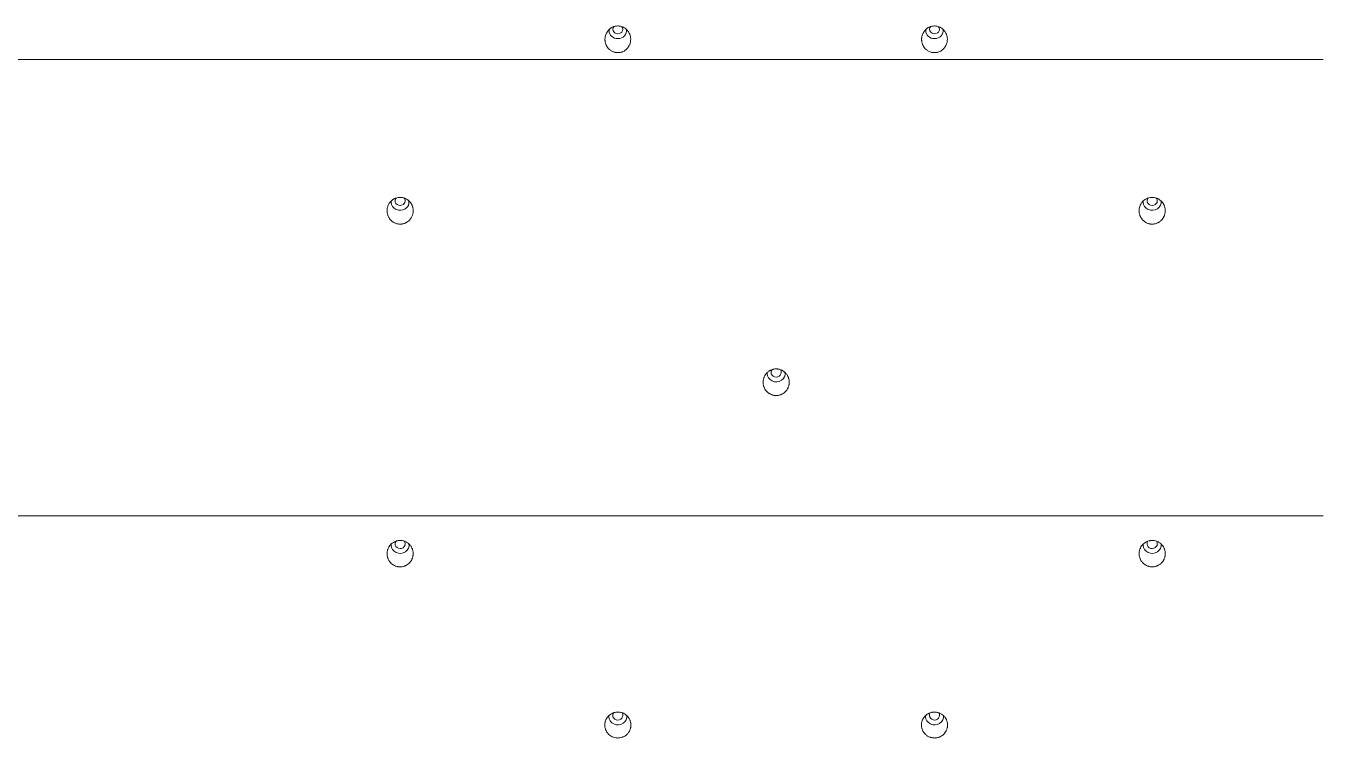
# Model space of a CAD drawing. Header units: inches. Extents: x 3778 to 56227, y -16914 to 35091.
# Drawn here: x 20595.3 to 20694.1, y 15951.5 to 16005.7 of the extents above; entities that cross this region are included whole.
import ezdxf

# ---------------------------------------------------------------- set-up
doc = ezdxf.new("R2010")
doc.units = ezdxf.units.IN
doc.header["$LTSCALE"] = 100
doc.header["$MEASUREMENT"] = 0
doc.layers.add('mark-B', color=2, linetype='Continuous', lineweight=20)
doc.layers.add('RC-LIGHT', color=7, linetype='Continuous')

# ---------------------------------------------------------------- blocks, each defined once
blk = doc.blocks.new('무풍1way 일반')
at = {"layer": 'mark-B'}
for centre, major_axis, start_param, end_param in [((385.586, -424.256), (-0.666, 0), 6.14093, 6.283185), ((385.586, -424.256), (-0.666, 0), 0, 1.5708), ((385.586, -424.159), (0.372, 0), 2.493546, 6.283185), ((385.586, -424.256), (-0.666, 0), 1.570794, 3.290714), ((385.586, -424.159), (0.372, 0), 0, 0.633521), ((409.685, -424.256), (-0.666, 0), 6.14093, 6.283185), ((409.685, -424.256), (-0.666, 0), 0, 1.5708), ((409.685, -424.159), (0.372, 0), 2.493546, 6.283185), ((409.685, -424.256), (-0.666, 0), 1.570794, 3.290714), ((409.685, -424.159), (0.372, 0), 0, 0.633521), ((369.017, -437.3), (-0.681, 0), 6.131015, 6.283185), ((369.017, -437.3), (-0.681, 0), 0, 3.286696), ((369.017, -437.203), (0.387, 0), 2.495996, 6.283185), ((369.017, -437.203), (0.387, 0), 0, 0.678878), ((426.253, -437.3), (-0.681, 0), 0, 3.311922), ((426.253, -437.3), (-0.681, 0), 6.15644, 6.283185), ((426.253, -437.203), (0.387, 0), 2.490889, 6.283185), ((426.253, -437.203), (0.387, 0), 0, 0.634301), ((397.635, -450.247), (0.387, 0), 2.525057, 6.283185), ((397.635, -450.247), (0.387, 0), 0, 0.606037), ((397.635, -450.344), (-0.681, 0), 0, 3.291115), ((397.635, -450.344), (-0.681, 0), 6.151044, 6.283185), ((369.017, -463.388), (-0.681, 0), 0, 3.300048), ((369.017, -463.388), (-0.681, 0), 6.158107, 6.283185), ((369.017, -463.291), (0.387, 0), 2.487651, 6.283185), ((369.017, -463.291), (0.387, 0), 0, 0.641569), ((426.253, -463.388), (-0.681, 0), 0, 3.286792), ((426.253, -463.388), (-0.681, 0), 6.15379, 6.283185), ((426.253, -463.291), (0.387, 0), 2.540567, 6.283185), ((426.253, -463.291), (0.387, 0), 0, 0.589341), ((385.586, -476.432), (-0.681, 0), 0, 3.291896), ((385.586, -476.432), (-0.681, 0), 6.166943, 6.283185), ((385.586, -476.335), (0.387, 0), 2.517984, 6.283185), ((385.586, -476.335), (0.387, 0), 0, 0.606616), ((409.685, -476.432), (-0.681, 0), 0, 3.277172), ((409.685, -476.432), (-0.681, 0), 6.16037, 6.283185), ((409.685, -476.335), (0.387, 0), 2.57621, 6.283185), ((409.685, -476.335), (0.387, 0), 0, 0.5489)]:
    blk.add_ellipse(centre, major_axis=major_axis, ratio=0.913545, start_param=start_param, end_param=end_param, dxfattribs=at)
for points, knots in [([(384.763, -424.364), (384.78, -424.336), (384.799, -424.309), (384.839, -424.257), (384.861, -424.232), (384.928, -424.16), (384.977, -424.117), (385.043, -424.07), (385.057, -424.06), (385.085, -424.043), (385.099, -424.034), (385.142, -424.01), (385.2, -423.98), (385.261, -423.956), (385.323, -423.936), (385.355, -423.928), (385.452, -423.907), (385.517, -423.9), (385.615, -423.899), (385.648, -423.901), (385.697, -423.906), (385.714, -423.908), (385.746, -423.913), (385.762, -423.916), (385.843, -423.933), (385.905, -423.953), (385.98, -423.986), (385.995, -423.993), (386.024, -424.007), (386.039, -424.015), (386.082, -424.039), (386.109, -424.057), (386.189, -424.113), (386.238, -424.156), (386.295, -424.215), (386.306, -424.228), (386.328, -424.252), (386.338, -424.265), (386.368, -424.304), (386.405, -424.357), (386.445, -424.427), (386.467, -424.471), (386.48, -424.501), (386.487, -424.516), (386.517, -424.593), (386.535, -424.655), (386.553, -424.75), (386.558, -424.783), (386.564, -424.847), (386.566, -424.88), (386.566, -424.978), (386.561, -425.043), (386.543, -425.138), (386.536, -425.17), (386.518, -425.233), (386.507, -425.264), (386.472, -425.355), (386.443, -425.413), (386.4, -425.482), (386.391, -425.496), (386.372, -425.523), (386.362, -425.536), (386.332, -425.575), (386.29, -425.625), (386.231, -425.681), (386.194, -425.712), (386.168, -425.733), (386.154, -425.743), (386.087, -425.79), (386.031, -425.822), (385.941, -425.862), (385.91, -425.874), (385.847, -425.894), (385.815, -425.902), (385.719, -425.923), (385.654, -425.93), (385.572, -425.93), (385.555, -425.929), (385.522, -425.928), (385.506, -425.927), (385.457, -425.922), (385.393, -425.912), (385.329, -425.895), (385.267, -425.876), (385.236, -425.864), (385.145, -425.825), (385.088, -425.793), (385.008, -425.737), (384.983, -425.717), (384.933, -425.674), (384.909, -425.651), (384.841, -425.581), (384.802, -425.529), (384.758, -425.461), (384.749, -425.447), (384.733, -425.418), (384.725, -425.404), (384.703, -425.36), (384.69, -425.33), (384.654, -425.24), (384.636, -425.178), (384.621, -425.098), (384.618, -425.081), (384.613, -425.049), (384.612, -425.033), (384.607, -424.984), (384.604, -424.92), (384.607, -424.839), (384.613, -424.79), (384.617, -424.758), (384.62, -424.742), (384.635, -424.661), (384.653, -424.599), (384.699, -424.478), (384.728, -424.42), (384.763, -424.364)], [0, 0, 0, 0, 0.015625, 0.015625, 0.03125, 0.03125, 0.0625, 0.0625, 0.070313, 0.070313, 0.078125, 0.078125, 0.09375, 0.109375, 0.109375, 0.125, 0.125, 0.15625, 0.15625, 0.171875, 0.171875, 0.179688, 0.179688, 0.1875, 0.1875, 0.21875, 0.21875, 0.226562, 0.226562, 0.234375, 0.234375, 0.25, 0.25, 0.28125, 0.28125, 0.289063, 0.289063, 0.296875, 0.296875, 0.3125, 0.328125, 0.335938, 0.335938, 0.34375, 0.34375, 0.375, 0.375, 0.390625, 0.390625, 0.40625, 0.40625, 0.4375, 0.4375, 0.453125, 0.453125, 0.46875, 0.46875, 0.5, 0.5, 0.507812, 0.507812, 0.515625, 0.515625, 0.53125, 0.546875, 0.554687, 0.554687, 0.5625, 0.5625, 0.59375, 0.59375, 0.609375, 0.609375, 0.625, 0.625, 0.65625, 0.65625, 0.664062, 0.664062, 0.671875, 0.671875, 0.6875, 0.703125, 0.703125, 0.71875, 0.71875, 0.75, 0.75, 0.765625, 0.765625, 0.78125, 0.78125, 0.8125, 0.8125, 0.820312, 0.820312, 0.828125, 0.828125, 0.84375, 0.84375, 0.875, 0.875, 0.882813, 0.882813, 0.890625, 0.890625, 0.90625, 0.921875, 0.929688, 0.929688, 0.9375, 0.9375, 0.96875, 0.96875, 1, 1, 1, 1]), ([(408.862, -424.364), (408.88, -424.336), (408.898, -424.309), (408.938, -424.257), (408.96, -424.232), (409.027, -424.16), (409.076, -424.117), (409.142, -424.07), (409.156, -424.06), (409.184, -424.043), (409.198, -424.034), (409.241, -424.01), (409.299, -423.98), (409.36, -423.956), (409.422, -423.936), (409.454, -423.928), (409.551, -423.907), (409.616, -423.9), (409.714, -423.899), (409.747, -423.901), (409.796, -423.906), (409.813, -423.908), (409.845, -423.913), (409.862, -423.916), (409.942, -423.933), (410.004, -423.953), (410.079, -423.986), (410.094, -423.993), (410.123, -424.007), (410.138, -424.015), (410.181, -424.039), (410.209, -424.057), (410.288, -424.113), (410.338, -424.156), (410.394, -424.215), (410.405, -424.228), (410.427, -424.252), (410.437, -424.265), (410.467, -424.304), (410.504, -424.357), (410.545, -424.427), (410.566, -424.471), (410.579, -424.501), (410.586, -424.516), (410.616, -424.593), (410.634, -424.655), (410.652, -424.75), (410.657, -424.783), (410.663, -424.847), (410.665, -424.88), (410.665, -424.978), (410.66, -425.043), (410.642, -425.138), (410.635, -425.17), (410.617, -425.233), (410.607, -425.264), (410.571, -425.355), (410.542, -425.413), (410.499, -425.482), (410.49, -425.496), (410.471, -425.523), (410.461, -425.536), (410.431, -425.575), (410.389, -425.625), (410.33, -425.681), (410.293, -425.712), (410.267, -425.733), (410.254, -425.743), (410.186, -425.79), (410.13, -425.822), (410.04, -425.862), (410.009, -425.874), (409.946, -425.894), (409.915, -425.902), (409.819, -425.923), (409.754, -425.93), (409.671, -425.93), (409.654, -425.929), (409.622, -425.928), (409.605, -425.927), (409.556, -425.922), (409.492, -425.912), (409.428, -425.895), (409.366, -425.876), (409.335, -425.864), (409.244, -425.825), (409.188, -425.793), (409.107, -425.737), (409.082, -425.717), (409.032, -425.674), (409.008, -425.651), (408.941, -425.581), (408.901, -425.529), (408.857, -425.461), (408.848, -425.447), (408.832, -425.418), (408.824, -425.404), (408.802, -425.36), (408.789, -425.33), (408.753, -425.24), (408.735, -425.178), (408.72, -425.098), (408.717, -425.081), (408.713, -425.049), (408.711, -425.033), (408.706, -424.984), (408.703, -424.92), (408.706, -424.839), (408.712, -424.79), (408.716, -424.758), (408.719, -424.742), (408.734, -424.661), (408.752, -424.599), (408.798, -424.478), (408.827, -424.42), (408.862, -424.364)], [0, 0, 0, 0, 0.015625, 0.015625, 0.03125, 0.03125, 0.0625, 0.0625, 0.070312, 0.070312, 0.078125, 0.078125, 0.09375, 0.109375, 0.109375, 0.125, 0.125, 0.15625, 0.15625, 0.171875, 0.171875, 0.179687, 0.179687, 0.1875, 0.1875, 0.21875, 0.21875, 0.226562, 0.226562, 0.234375, 0.234375, 0.25, 0.25, 0.28125, 0.28125, 0.289062, 0.289062, 0.296875, 0.296875, 0.3125, 0.328125, 0.335937, 0.335937, 0.34375, 0.34375, 0.375, 0.375, 0.390625, 0.390625, 0.40625, 0.40625, 0.4375, 0.4375, 0.453125, 0.453125, 0.46875, 0.46875, 0.5, 0.5, 0.507812, 0.507812, 0.515625, 0.515625, 0.53125, 0.546875, 0.554687, 0.554687, 0.5625, 0.5625, 0.59375, 0.59375, 0.609375, 0.609375, 0.625, 0.625, 0.65625, 0.65625, 0.664062, 0.664062, 0.671875, 0.671875, 0.6875, 0.703125, 0.703125, 0.71875, 0.71875, 0.75, 0.75, 0.765625, 0.765625, 0.78125, 0.78125, 0.8125, 0.8125, 0.820312, 0.820312, 0.828125, 0.828125, 0.84375, 0.84375, 0.875, 0.875, 0.882812, 0.882812, 0.890625, 0.890625, 0.90625, 0.921875, 0.929687, 0.929687, 0.9375, 0.9375, 0.96875, 0.96875, 1, 1, 1, 1]), ([(368.024, -437.897), (368.026, -437.864), (368.029, -437.831), (368.039, -437.766), (368.046, -437.734), (368.07, -437.638), (368.091, -437.576), (368.133, -437.487), (368.148, -437.458), (368.182, -437.401), (368.2, -437.373), (368.258, -437.294), (368.301, -437.244), (368.362, -437.188), (368.375, -437.177), (368.4, -437.156), (368.413, -437.145), (368.453, -437.116), (368.507, -437.078), (368.579, -437.039), (368.625, -437.019), (368.656, -437.006), (368.671, -437), (368.749, -436.971), (368.814, -436.955), (368.896, -436.944), (368.912, -436.942), (368.945, -436.939), (368.962, -436.938), (369.012, -436.936), (369.045, -436.936), (369.144, -436.942), (369.209, -436.953), (369.29, -436.975), (369.306, -436.98), (369.337, -436.99), (369.353, -436.996), (369.399, -437.014), (369.46, -437.04), (369.531, -437.081), (369.572, -437.109), (369.599, -437.128), (369.613, -437.138), (369.678, -437.19), (369.725, -437.235), (369.789, -437.31), (369.809, -437.336), (369.837, -437.377), (369.846, -437.391), (369.864, -437.419), (369.872, -437.433), (369.912, -437.504), (369.939, -437.564), (369.965, -437.642), (369.969, -437.657), (369.978, -437.689), (369.982, -437.705), (369.993, -437.753), (369.999, -437.786), (370.012, -437.883), (370.015, -437.948), (370.009, -438.046), (370.006, -438.079), (369.996, -438.144), (369.983, -438.208), (369.964, -438.271), (369.942, -438.333), (369.93, -438.363), (369.888, -438.453), (369.854, -438.509), (369.797, -438.589), (369.776, -438.615), (369.743, -438.652), (369.732, -438.664), (369.708, -438.688), (369.697, -438.699), (369.636, -438.755), (369.584, -438.795), (369.513, -438.838), (369.499, -438.846), (369.469, -438.862), (369.454, -438.87), (369.409, -438.891), (369.348, -438.917), (369.27, -438.941), (369.221, -438.952), (369.188, -438.958), (369.172, -438.961), (369.089, -438.973), (369.023, -438.975), (368.924, -438.969), (368.891, -438.965), (368.842, -438.957), (368.825, -438.954), (368.793, -438.947), (368.777, -438.943), (368.697, -438.921), (368.635, -438.897), (368.562, -438.86), (368.547, -438.852), (368.518, -438.836), (368.504, -438.827), (368.462, -438.8), (368.435, -438.781), (368.358, -438.72), (368.31, -438.674), (368.257, -438.611), (368.246, -438.598), (368.226, -438.572), (368.216, -438.559), (368.188, -438.519), (368.154, -438.463), (368.117, -438.39), (368.098, -438.344), (368.086, -438.314), (368.081, -438.298), (368.055, -438.22), (368.026, -438.093), (368.02, -437.963), (368.024, -437.897)], [0, 0, 0, 0, 0.015625, 0.015625, 0.03125, 0.03125, 0.0625, 0.0625, 0.078125, 0.078125, 0.09375, 0.09375, 0.125, 0.125, 0.132812, 0.132812, 0.140625, 0.140625, 0.15625, 0.171875, 0.179687, 0.179687, 0.1875, 0.1875, 0.21875, 0.21875, 0.226562, 0.226562, 0.234375, 0.234375, 0.25, 0.25, 0.28125, 0.28125, 0.289062, 0.289062, 0.296875, 0.296875, 0.3125, 0.328125, 0.335937, 0.335937, 0.34375, 0.34375, 0.375, 0.375, 0.390625, 0.390625, 0.398437, 0.398437, 0.40625, 0.40625, 0.4375, 0.4375, 0.445312, 0.445312, 0.453125, 0.453125, 0.46875, 0.46875, 0.5, 0.5, 0.515625, 0.515625, 0.53125, 0.546875, 0.546875, 0.5625, 0.5625, 0.59375, 0.59375, 0.609375, 0.609375, 0.617187, 0.617187, 0.625, 0.625, 0.65625, 0.65625, 0.664063, 0.664063, 0.671875, 0.671875, 0.6875, 0.703125, 0.710938, 0.710938, 0.71875, 0.71875, 0.75, 0.75, 0.765625, 0.765625, 0.773438, 0.773438, 0.78125, 0.78125, 0.8125, 0.8125, 0.820313, 0.820313, 0.828125, 0.828125, 0.84375, 0.84375, 0.875, 0.875, 0.882813, 0.882813, 0.890625, 0.890625, 0.90625, 0.921875, 0.929688, 0.929688, 0.9375, 0.9375, 0.96875, 1, 1, 1, 1]), ([(427.246, -437.897), (427.248, -437.93), (427.248, -437.963), (427.246, -438.029), (427.243, -438.062), (427.23, -438.16), (427.215, -438.223), (427.184, -438.316), (427.172, -438.347), (427.152, -438.392), (427.144, -438.407), (427.13, -438.437), (427.122, -438.451), (427.081, -438.522), (427.044, -438.576), (426.979, -438.651), (426.956, -438.676), (426.909, -438.721), (426.859, -438.764), (426.792, -438.812), (426.749, -438.837), (426.72, -438.854), (426.705, -438.862), (426.631, -438.899), (426.569, -438.922), (426.474, -438.948), (426.441, -438.955), (426.375, -438.966), (426.342, -438.969), (426.243, -438.975), (426.177, -438.972), (426.094, -438.96), (426.078, -438.957), (426.045, -438.951), (426.029, -438.947), (425.981, -438.935), (425.918, -438.915), (425.842, -438.883), (425.798, -438.86), (425.768, -438.844), (425.754, -438.836), (425.683, -438.792), (425.631, -438.752), (425.559, -438.685), (425.536, -438.662), (425.503, -438.625), (425.493, -438.612), (425.472, -438.586), (425.462, -438.573), (425.414, -438.506), (425.381, -438.45), (425.347, -438.375), (425.34, -438.36), (425.328, -438.33), (425.322, -438.314), (425.305, -438.268), (425.296, -438.236), (425.273, -438.141), (425.263, -438.077), (425.258, -437.978), (425.257, -437.945), (425.26, -437.879), (425.263, -437.847), (425.276, -437.75), (425.291, -437.686), (425.333, -437.561), (425.36, -437.501), (425.408, -437.416), (425.426, -437.388), (425.454, -437.347), (425.464, -437.334), (425.484, -437.308), (425.495, -437.295), (425.548, -437.232), (425.596, -437.187), (425.661, -437.136), (425.674, -437.126), (425.701, -437.107), (425.715, -437.098), (425.757, -437.071), (425.786, -437.055), (425.874, -437.01), (425.936, -436.987), (426.065, -436.952), (426.131, -436.942), (426.23, -436.936), (426.263, -436.936), (426.313, -436.938), (426.329, -436.939), (426.363, -436.942), (426.379, -436.944), (426.461, -436.956), (426.525, -436.973), (426.603, -437.001), (426.618, -437.007), (426.649, -437.02), (426.664, -437.027), (426.709, -437.049), (426.738, -437.065), (426.822, -437.116), (426.874, -437.156), (426.935, -437.213), (426.947, -437.225), (426.97, -437.248), (426.981, -437.26), (427.014, -437.297), (427.054, -437.349), (427.099, -437.417), (427.123, -437.46), (427.138, -437.49), (427.146, -437.505), (427.18, -437.579), (427.223, -437.702), (427.243, -437.831), (427.246, -437.897)], [0, 0, 0, 0, 0.015625, 0.015625, 0.03125, 0.03125, 0.0625, 0.0625, 0.078125, 0.078125, 0.085938, 0.085938, 0.09375, 0.09375, 0.125, 0.125, 0.140625, 0.140625, 0.15625, 0.171875, 0.179688, 0.179688, 0.1875, 0.1875, 0.21875, 0.21875, 0.234375, 0.234375, 0.25, 0.25, 0.28125, 0.28125, 0.289063, 0.289063, 0.296875, 0.296875, 0.3125, 0.328125, 0.335938, 0.335938, 0.34375, 0.34375, 0.375, 0.375, 0.390625, 0.390625, 0.398438, 0.398438, 0.40625, 0.40625, 0.4375, 0.4375, 0.445313, 0.445313, 0.453125, 0.453125, 0.46875, 0.46875, 0.5, 0.5, 0.515625, 0.515625, 0.53125, 0.53125, 0.5625, 0.5625, 0.59375, 0.59375, 0.609375, 0.609375, 0.617188, 0.617188, 0.625, 0.625, 0.65625, 0.65625, 0.664063, 0.664063, 0.671875, 0.671875, 0.6875, 0.6875, 0.71875, 0.71875, 0.75, 0.75, 0.765625, 0.765625, 0.773438, 0.773438, 0.78125, 0.78125, 0.8125, 0.8125, 0.820313, 0.820313, 0.828125, 0.828125, 0.84375, 0.84375, 0.875, 0.875, 0.882813, 0.882813, 0.890625, 0.890625, 0.90625, 0.921875, 0.929688, 0.929688, 0.9375, 0.9375, 0.96875, 1, 1, 1, 1]), ([(398.629, -450.941), (398.632, -451.007), (398.629, -451.072), (398.618, -451.154), (398.615, -451.17), (398.609, -451.202), (398.606, -451.218), (398.595, -451.266), (398.577, -451.328), (398.547, -451.404), (398.525, -451.448), (398.51, -451.478), (398.503, -451.492), (398.462, -451.564), (398.424, -451.617), (398.359, -451.691), (398.337, -451.715), (398.288, -451.76), (398.263, -451.782), (398.185, -451.842), (398.13, -451.877), (398.055, -451.914), (398.04, -451.921), (398.01, -451.934), (397.994, -451.94), (397.948, -451.958), (397.885, -451.978), (397.805, -451.995), (397.755, -452.001), (397.722, -452.005), (397.705, -452.006), (397.622, -452.011), (397.557, -452.008), (397.459, -451.993), (397.426, -451.987), (397.361, -451.97), (397.33, -451.96), (397.237, -451.926), (397.178, -451.898), (397.107, -451.854), (397.093, -451.845), (397.066, -451.827), (397.053, -451.817), (397.013, -451.787), (396.963, -451.745), (396.906, -451.686), (396.874, -451.649), (396.854, -451.623), (396.844, -451.61), (396.795, -451.543), (396.763, -451.486), (396.722, -451.398), (396.709, -451.368), (396.688, -451.306), (396.678, -451.274), (396.655, -451.179), (396.645, -451.115), (396.64, -451.017), (396.64, -450.985), (396.642, -450.935), (396.643, -450.919), (396.646, -450.886), (396.648, -450.87), (396.659, -450.789), (396.674, -450.726), (396.7, -450.649), (396.706, -450.633), (396.718, -450.603), (396.724, -450.588), (396.745, -450.543), (396.76, -450.514), (396.808, -450.429), (396.846, -450.375), (396.911, -450.3), (396.934, -450.276), (396.981, -450.231), (397.031, -450.189), (397.085, -450.151), (397.127, -450.124), (397.142, -450.116), (397.171, -450.1), (397.185, -450.092), (397.259, -450.055), (397.321, -450.032), (397.401, -450.011), (397.417, -450.007), (397.449, -450), (397.466, -449.997), (397.515, -449.989), (397.581, -449.982), (397.663, -449.982), (397.713, -449.985), (397.746, -449.989), (397.762, -449.991), (397.845, -450.003), (397.909, -450.019), (398.001, -450.053), (398.032, -450.066), (398.077, -450.088), (398.091, -450.095), (398.121, -450.111), (398.135, -450.119), (398.205, -450.163), (398.257, -450.202), (398.317, -450.258), (398.329, -450.269), (398.352, -450.293), (398.363, -450.305), (398.396, -450.342), (398.417, -450.368), (398.474, -450.447), (398.507, -450.504), (398.542, -450.578), (398.548, -450.593), (398.561, -450.624), (398.566, -450.639), (398.583, -450.685), (398.592, -450.716), (398.615, -450.811), (398.625, -450.875), (398.629, -450.941)], [0, 0, 0, 0, 0.03125, 0.03125, 0.039062, 0.039062, 0.046875, 0.046875, 0.0625, 0.078125, 0.085937, 0.085937, 0.09375, 0.09375, 0.125, 0.125, 0.140625, 0.140625, 0.15625, 0.15625, 0.1875, 0.1875, 0.195312, 0.195312, 0.203125, 0.203125, 0.21875, 0.234375, 0.242187, 0.242187, 0.25, 0.25, 0.28125, 0.28125, 0.296875, 0.296875, 0.3125, 0.3125, 0.34375, 0.34375, 0.351562, 0.351562, 0.359375, 0.359375, 0.375, 0.390625, 0.398437, 0.398437, 0.40625, 0.40625, 0.4375, 0.4375, 0.453125, 0.453125, 0.46875, 0.46875, 0.5, 0.5, 0.515625, 0.515625, 0.523437, 0.523437, 0.53125, 0.53125, 0.5625, 0.5625, 0.570313, 0.570313, 0.578125, 0.578125, 0.59375, 0.59375, 0.625, 0.625, 0.640625, 0.640625, 0.65625, 0.671875, 0.671875, 0.679688, 0.679688, 0.6875, 0.6875, 0.71875, 0.71875, 0.726563, 0.726563, 0.734375, 0.734375, 0.75, 0.765625, 0.773438, 0.773438, 0.78125, 0.78125, 0.8125, 0.8125, 0.828125, 0.828125, 0.835938, 0.835938, 0.84375, 0.84375, 0.875, 0.875, 0.882813, 0.882813, 0.890625, 0.890625, 0.90625, 0.90625, 0.9375, 0.9375, 0.945313, 0.945313, 0.953125, 0.953125, 0.96875, 0.96875, 1, 1, 1, 1]), ([(368.024, -463.985), (368.027, -463.92), (368.037, -463.855), (368.056, -463.776), (368.061, -463.76), (368.07, -463.729), (368.075, -463.713), (368.091, -463.667), (368.116, -463.607), (368.153, -463.536), (368.179, -463.494), (368.197, -463.466), (368.207, -463.453), (368.255, -463.387), (368.298, -463.338), (368.37, -463.271), (368.395, -463.25), (368.448, -463.21), (368.475, -463.192), (368.559, -463.141), (368.618, -463.112), (368.696, -463.084), (368.712, -463.079), (368.744, -463.069), (368.76, -463.064), (368.807, -463.052), (368.872, -463.039), (368.954, -463.031), (369.004, -463.03), (369.037, -463.03), (369.053, -463.031), (369.136, -463.035), (369.201, -463.045), (369.281, -463.066), (369.296, -463.07), (369.328, -463.08), (369.344, -463.086), (369.39, -463.103), (369.421, -463.116), (369.509, -463.159), (369.565, -463.193), (369.63, -463.243), (369.643, -463.254), (369.668, -463.275), (369.681, -463.286), (369.716, -463.319), (369.762, -463.366), (369.802, -463.417), (369.84, -463.47), (369.858, -463.497), (369.908, -463.582), (369.935, -463.641), (369.967, -463.733), (369.976, -463.764), (369.991, -463.827), (369.997, -463.859), (370.011, -463.956), (370.014, -464.021), (370.009, -464.117), (370.006, -464.15), (369.999, -464.198), (369.996, -464.214), (369.99, -464.246), (369.987, -464.262), (369.967, -464.341), (369.946, -464.402), (369.905, -464.49), (369.889, -464.52), (369.856, -464.576), (369.82, -464.63), (369.77, -464.694), (369.736, -464.729), (369.713, -464.753), (369.701, -464.764), (369.641, -464.82), (369.588, -464.86), (369.505, -464.911), (369.476, -464.927), (369.431, -464.948), (369.416, -464.955), (369.385, -464.968), (369.37, -464.974), (369.293, -465.002), (369.229, -465.018), (369.147, -465.03), (369.131, -465.032), (369.098, -465.036), (369.081, -465.037), (369.032, -465.039), (368.966, -465.039), (368.884, -465.031), (368.835, -465.022), (368.803, -465.015), (368.787, -465.012), (368.706, -464.991), (368.645, -464.968), (368.556, -464.925), (368.528, -464.909), (368.485, -464.883), (368.471, -464.874), (368.444, -464.856), (368.431, -464.846), (368.366, -464.796), (368.318, -464.752), (368.264, -464.691), (368.254, -464.678), (368.233, -464.653), (368.223, -464.64), (368.194, -464.6), (368.177, -464.572), (368.128, -464.488), (368.1, -464.43), (368.074, -464.353), (368.069, -464.337), (368.059, -464.306), (368.055, -464.29), (368.044, -464.243), (368.038, -464.211), (368.024, -464.115), (368.021, -464.05), (368.024, -463.985)], [0, 0, 0, 0, 0.03125, 0.03125, 0.039063, 0.039063, 0.046875, 0.046875, 0.0625, 0.078125, 0.085938, 0.085938, 0.09375, 0.09375, 0.125, 0.125, 0.140625, 0.140625, 0.15625, 0.15625, 0.1875, 0.1875, 0.195313, 0.195313, 0.203125, 0.203125, 0.21875, 0.234375, 0.242188, 0.242188, 0.25, 0.25, 0.28125, 0.28125, 0.289063, 0.289063, 0.296875, 0.296875, 0.3125, 0.3125, 0.34375, 0.34375, 0.351563, 0.351563, 0.359375, 0.359375, 0.375, 0.390625, 0.390625, 0.40625, 0.40625, 0.4375, 0.4375, 0.453125, 0.453125, 0.46875, 0.46875, 0.5, 0.5, 0.515625, 0.515625, 0.523438, 0.523438, 0.53125, 0.53125, 0.5625, 0.5625, 0.578125, 0.578125, 0.59375, 0.609375, 0.617188, 0.617188, 0.625, 0.625, 0.65625, 0.65625, 0.671875, 0.671875, 0.679688, 0.679688, 0.6875, 0.6875, 0.71875, 0.71875, 0.726562, 0.726562, 0.734375, 0.734375, 0.75, 0.765625, 0.773437, 0.773437, 0.78125, 0.78125, 0.8125, 0.8125, 0.828125, 0.828125, 0.835937, 0.835937, 0.84375, 0.84375, 0.875, 0.875, 0.882812, 0.882812, 0.890625, 0.890625, 0.90625, 0.90625, 0.9375, 0.9375, 0.945312, 0.945312, 0.953125, 0.953125, 0.96875, 0.96875, 1, 1, 1, 1]), ([(427.246, -463.985), (427.25, -464.05), (427.246, -464.115), (427.235, -464.196), (427.232, -464.212), (427.226, -464.244), (427.222, -464.26), (427.211, -464.308), (427.192, -464.37), (427.162, -464.445), (427.14, -464.489), (427.125, -464.518), (427.117, -464.532), (427.076, -464.603), (427.038, -464.655), (426.973, -464.728), (426.95, -464.752), (426.902, -464.797), (426.877, -464.818), (426.798, -464.877), (426.743, -464.911), (426.668, -464.947), (426.653, -464.954), (426.622, -464.967), (426.607, -464.973), (426.561, -464.99), (426.498, -465.01), (426.417, -465.026), (426.368, -465.032), (426.335, -465.036), (426.318, -465.037), (426.236, -465.041), (426.17, -465.038), (426.072, -465.023), (426.04, -465.016), (425.975, -465), (425.944, -464.99), (425.851, -464.956), (425.793, -464.927), (425.722, -464.884), (425.708, -464.875), (425.681, -464.857), (425.668, -464.847), (425.629, -464.817), (425.579, -464.775), (425.533, -464.729), (425.49, -464.68), (425.469, -464.654), (425.411, -464.575), (425.379, -464.518), (425.338, -464.43), (425.326, -464.4), (425.304, -464.339), (425.295, -464.307), (425.272, -464.213), (425.263, -464.149), (425.258, -464.052), (425.258, -464.019), (425.26, -463.971), (425.261, -463.954), (425.264, -463.922), (425.266, -463.906), (425.278, -463.826), (425.293, -463.763), (425.32, -463.686), (425.326, -463.671), (425.338, -463.64), (425.345, -463.625), (425.365, -463.581), (425.38, -463.552), (425.429, -463.468), (425.467, -463.415), (425.555, -463.316), (425.603, -463.272), (425.681, -463.212), (425.708, -463.194), (425.75, -463.168), (425.764, -463.16), (425.793, -463.144), (425.808, -463.136), (425.882, -463.1), (425.943, -463.078), (426.023, -463.057), (426.039, -463.053), (426.072, -463.047), (426.088, -463.044), (426.138, -463.036), (426.203, -463.03), (426.269, -463.03), (426.335, -463.033), (426.368, -463.036), (426.466, -463.051), (426.53, -463.068), (426.622, -463.101), (426.653, -463.114), (426.697, -463.136), (426.712, -463.143), (426.741, -463.159), (426.755, -463.168), (426.825, -463.211), (426.877, -463.25), (426.937, -463.306), (426.949, -463.317), (426.972, -463.34), (426.983, -463.353), (427.016, -463.39), (427.036, -463.415), (427.093, -463.494), (427.126, -463.55), (427.167, -463.639), (427.18, -463.669), (427.201, -463.731), (427.21, -463.762), (427.234, -463.856), (427.243, -463.92), (427.246, -463.985)], [0, 0, 0, 0, 0.03125, 0.03125, 0.039062, 0.039062, 0.046875, 0.046875, 0.0625, 0.078125, 0.085937, 0.085937, 0.09375, 0.09375, 0.125, 0.125, 0.140625, 0.140625, 0.15625, 0.15625, 0.1875, 0.1875, 0.195312, 0.195312, 0.203125, 0.203125, 0.21875, 0.234375, 0.242187, 0.242187, 0.25, 0.25, 0.28125, 0.28125, 0.296875, 0.296875, 0.3125, 0.3125, 0.34375, 0.34375, 0.351562, 0.351562, 0.359375, 0.359375, 0.375, 0.390625, 0.390625, 0.40625, 0.40625, 0.4375, 0.4375, 0.453125, 0.453125, 0.46875, 0.46875, 0.5, 0.5, 0.515625, 0.515625, 0.523437, 0.523437, 0.53125, 0.53125, 0.5625, 0.5625, 0.570312, 0.570312, 0.578125, 0.578125, 0.59375, 0.59375, 0.625, 0.625, 0.65625, 0.65625, 0.671875, 0.671875, 0.679687, 0.679687, 0.6875, 0.6875, 0.71875, 0.71875, 0.726562, 0.726562, 0.734375, 0.734375, 0.75, 0.765625, 0.765625, 0.78125, 0.78125, 0.8125, 0.8125, 0.828125, 0.828125, 0.835937, 0.835937, 0.84375, 0.84375, 0.875, 0.875, 0.882812, 0.882812, 0.890625, 0.890625, 0.90625, 0.90625, 0.9375, 0.9375, 0.953125, 0.953125, 0.96875, 0.96875, 1, 1, 1, 1]), ([(384.592, -477.029), (384.595, -476.965), (384.604, -476.901), (384.623, -476.823), (384.627, -476.807), (384.636, -476.776), (384.641, -476.761), (384.657, -476.716), (384.681, -476.656), (384.718, -476.585), (384.744, -476.544), (384.762, -476.517), (384.771, -476.504), (384.819, -476.438), (384.861, -476.39), (384.933, -476.324), (384.958, -476.304), (385.01, -476.264), (385.037, -476.246), (385.121, -476.195), (385.179, -476.167), (385.256, -476.138), (385.272, -476.133), (385.304, -476.123), (385.319, -476.119), (385.367, -476.106), (385.431, -476.093), (385.512, -476.084), (385.562, -476.083), (385.595, -476.083), (385.611, -476.083), (385.694, -476.086), (385.758, -476.096), (385.854, -476.119), (385.885, -476.128), (385.932, -476.144), (385.947, -476.15), (385.978, -476.163), (385.993, -476.169), (386.067, -476.203), (386.123, -476.236), (386.202, -476.294), (386.227, -476.315), (386.276, -476.358), (386.299, -476.381), (386.364, -476.452), (386.403, -476.503), (386.453, -476.587), (386.469, -476.615), (386.497, -476.673), (386.522, -476.732), (386.545, -476.808), (386.556, -476.855), (386.563, -476.886), (386.566, -476.902), (386.578, -476.982), (386.582, -477.045), (386.578, -477.141), (386.575, -477.173), (386.568, -477.22), (386.566, -477.236), (386.56, -477.268), (386.556, -477.284), (386.537, -477.361), (386.516, -477.421), (386.476, -477.509), (386.461, -477.538), (386.428, -477.593), (386.393, -477.647), (386.352, -477.697), (386.309, -477.745), (386.287, -477.769), (386.214, -477.835), (386.163, -477.874), (386.079, -477.925), (386.051, -477.94), (386.006, -477.962), (385.991, -477.968), (385.961, -477.981), (385.946, -477.987), (385.869, -478.015), (385.806, -478.032), (385.725, -478.044), (385.708, -478.047), (385.675, -478.05), (385.659, -478.051), (385.61, -478.054), (385.577, -478.054), (385.479, -478.05), (385.414, -478.041), (385.285, -478.01), (385.224, -477.989), (385.135, -477.948), (385.106, -477.933), (385.05, -477.9), (385.022, -477.881), (384.943, -477.824), (384.895, -477.781), (384.83, -477.71), (384.809, -477.685), (384.77, -477.633), (384.751, -477.606), (384.701, -477.524), (384.673, -477.466), (384.64, -477.376), (384.631, -477.345), (384.614, -477.283), (384.608, -477.252), (384.593, -477.157), (384.59, -477.094), (384.592, -477.029)], [0, 0, 0, 0, 0.03125, 0.03125, 0.039063, 0.039063, 0.046875, 0.046875, 0.0625, 0.078125, 0.085938, 0.085938, 0.09375, 0.09375, 0.125, 0.125, 0.140625, 0.140625, 0.15625, 0.15625, 0.1875, 0.1875, 0.195313, 0.195313, 0.203125, 0.203125, 0.21875, 0.234375, 0.242188, 0.242188, 0.25, 0.25, 0.28125, 0.28125, 0.296875, 0.296875, 0.304688, 0.304688, 0.3125, 0.3125, 0.34375, 0.34375, 0.359375, 0.359375, 0.375, 0.375, 0.40625, 0.40625, 0.421875, 0.421875, 0.4375, 0.453125, 0.460938, 0.460938, 0.46875, 0.46875, 0.5, 0.5, 0.515625, 0.515625, 0.523438, 0.523438, 0.53125, 0.53125, 0.5625, 0.5625, 0.578125, 0.578125, 0.59375, 0.609375, 0.609375, 0.625, 0.625, 0.65625, 0.65625, 0.671875, 0.671875, 0.679688, 0.679688, 0.6875, 0.6875, 0.71875, 0.71875, 0.726563, 0.726563, 0.734375, 0.734375, 0.75, 0.75, 0.78125, 0.78125, 0.8125, 0.8125, 0.828125, 0.828125, 0.84375, 0.84375, 0.875, 0.875, 0.890625, 0.890625, 0.90625, 0.90625, 0.9375, 0.9375, 0.953125, 0.953125, 0.96875, 0.96875, 1, 1, 1, 1]), ([(410.678, -477.029), (410.681, -477.094), (410.677, -477.158), (410.665, -477.237), (410.662, -477.253), (410.655, -477.285), (410.651, -477.3), (410.639, -477.347), (410.62, -477.407), (410.589, -477.481), (410.567, -477.524), (410.551, -477.552), (410.543, -477.567), (410.501, -477.635), (410.462, -477.687), (410.396, -477.758), (410.373, -477.781), (410.324, -477.824), (410.299, -477.844), (410.22, -477.902), (410.164, -477.934), (410.09, -477.969), (410.074, -477.975), (410.044, -477.988), (410.028, -477.993), (409.982, -478.009), (409.919, -478.028), (409.839, -478.043), (409.79, -478.049), (409.757, -478.051), (409.74, -478.053), (409.658, -478.056), (409.593, -478.052), (409.496, -478.037), (409.464, -478.03), (409.416, -478.017), (409.4, -478.013), (409.368, -478.003), (409.353, -477.998), (409.276, -477.969), (409.218, -477.941), (409.134, -477.89), (409.107, -477.871), (409.055, -477.832), (409.03, -477.811), (408.959, -477.746), (408.916, -477.697), (408.859, -477.619), (408.841, -477.591), (408.809, -477.536), (408.779, -477.479), (408.749, -477.405), (408.734, -477.359), (408.725, -477.328), (408.721, -477.313), (408.703, -477.235), (408.694, -477.172), (408.69, -477.076), (408.69, -477.044), (408.693, -476.996), (408.694, -476.98), (408.698, -476.948), (408.7, -476.932), (408.712, -476.853), (408.728, -476.792), (408.756, -476.716), (408.762, -476.701), (408.775, -476.671), (408.781, -476.657), (408.803, -476.613), (408.818, -476.585), (408.868, -476.503), (408.907, -476.451), (408.995, -476.355), (409.044, -476.312), (409.122, -476.255), (409.15, -476.237), (409.192, -476.212), (409.206, -476.204), (409.235, -476.189), (409.25, -476.182), (409.324, -476.147), (409.386, -476.126), (409.466, -476.107), (409.482, -476.103), (409.514, -476.097), (409.531, -476.094), (409.579, -476.088), (409.612, -476.085), (409.71, -476.081), (409.776, -476.085), (409.874, -476.1), (409.906, -476.107), (409.969, -476.123), (410.031, -476.143), (410.091, -476.168), (410.15, -476.197), (410.179, -476.213), (410.263, -476.264), (410.314, -476.303), (410.386, -476.369), (410.409, -476.392), (410.452, -476.441), (410.472, -476.466), (410.529, -476.544), (410.561, -476.599), (410.602, -476.687), (410.614, -476.717), (410.635, -476.778), (410.644, -476.809), (410.667, -476.901), (410.676, -476.965), (410.678, -477.029)], [0, 0, 0, 0, 0.03125, 0.03125, 0.039062, 0.039062, 0.046875, 0.046875, 0.0625, 0.078125, 0.085937, 0.085937, 0.09375, 0.09375, 0.125, 0.125, 0.140625, 0.140625, 0.15625, 0.15625, 0.1875, 0.1875, 0.195312, 0.195312, 0.203125, 0.203125, 0.21875, 0.234375, 0.242187, 0.242187, 0.25, 0.25, 0.28125, 0.28125, 0.296875, 0.296875, 0.304687, 0.304687, 0.3125, 0.3125, 0.34375, 0.34375, 0.359375, 0.359375, 0.375, 0.375, 0.40625, 0.40625, 0.421875, 0.421875, 0.4375, 0.453125, 0.460937, 0.460937, 0.46875, 0.46875, 0.5, 0.5, 0.515625, 0.515625, 0.523437, 0.523437, 0.53125, 0.53125, 0.5625, 0.5625, 0.570313, 0.570313, 0.578125, 0.578125, 0.59375, 0.59375, 0.625, 0.625, 0.65625, 0.65625, 0.671875, 0.671875, 0.679688, 0.679688, 0.6875, 0.6875, 0.71875, 0.71875, 0.726563, 0.726563, 0.734375, 0.734375, 0.75, 0.75, 0.78125, 0.78125, 0.796875, 0.796875, 0.8125, 0.828125, 0.828125, 0.84375, 0.84375, 0.875, 0.875, 0.890625, 0.890625, 0.90625, 0.90625, 0.9375, 0.9375, 0.953125, 0.953125, 0.96875, 0.96875, 1, 1, 1, 1])]:
    blk.add_open_spline(points, degree=3, knots=knots, dxfattribs=at)
for points in [[(439.257, -426.445), (292.838, -426.445), (146.419, -426.445), (0, -426.445)], [(0, -461.163), (146.38, -461.163), (292.761, -461.163), (439.141, -461.163)], [(439.259, -461.162), (439.22, -461.162), (439.18, -461.162), (439.141, -461.162)]]:
    blk.add_open_spline(points, degree=3, dxfattribs=at)

msp = doc.modelspace()

# ---------------------------------------------------------------- block references
at = {"layer": 'RC-LIGHT'}
msp.add_blockref('무풍1way 일반', (20254.808, 16429.566), dxfattribs=at)

doc.saveas('drawing.dxf')
